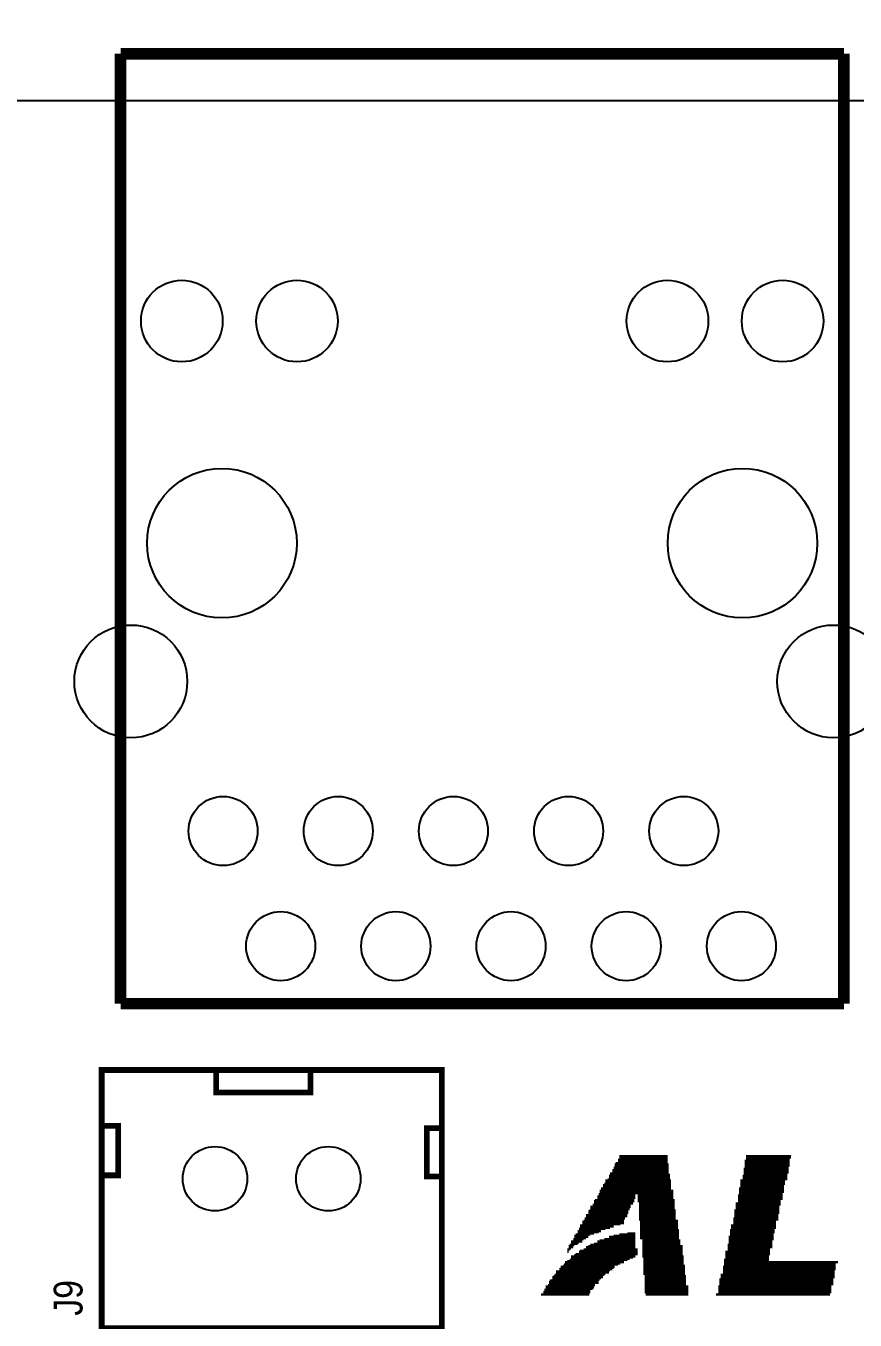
# Model space of a CAD drawing. Extents: x -19 to 132, y -1 to 107.
# Drawn here: x 21.23 to 39.52, y 58.1 to 86.65 of the extents above; entities that cross this region are included whole.
import ezdxf

# ---------------------------------------------------------------- set-up
doc = ezdxf.new("R2010")
doc.units = 0
doc.header["$MEASUREMENT"] = 0
doc.layers.get('0').update_dxf_attribs({"linetype": 'CONTINUOUS'})
doc.layers.get('Defpoints').update_dxf_attribs({"linetype": 'CONTINUOUS'})
for name, color, linetype in [('BG_OUTLINE', 130, 'CONTINUOUS'), ('MA_PEN3', 130, 'CONTINUOUS'), ('PG_SILKSCREEN_TOP', 4, 'CONTINUOUS'), ('PIN_TOP', 134, 'CONTINUOUS'), ('RD_SILKSCREEN_TOP', 130, 'CONTINUOUS')]:
    doc.layers.add(name, color=color, linetype=linetype)
doc.dimstyles.get("Standard").update_dxf_attribs({"dimtxt": 0.18, "dimasz": 0.18, "dimexe": 0.18, "dimexo": 0.0625, "dimgap": 0.09, "dimtad": 0, "dimtih": 1, "dimtoh": 1, "dimdec": 4, "dimzin": 0, "dimdsep": 46, "dimtxsty": 'STANDARD', "dimcen": 0.09, "dimadec": 0, "dimazin": 0, "dimtfac": 1, "dimtdec": 4, "dimtofl": 0, "dimtmove": 0, "dimatfit": 3, "dimfxl": 1, "dimtolj": 1, "dimtzin": 0, "dimarcsym": 0})

# ---------------------------------------------------------------- blocks, each defined once
blk = doc.blocks.new('*D8')
at = {"color": 0, "linetype": 'Continuous', "lineweight": -2, "transparency": 16777216}
for p, q in [((4.445, 80.631), (4.445, 94.272)), ((95.555, 80.631), (95.555, 94.272))]:
    blk.add_line(p, q, dxfattribs=at)
at = {"color": 0, "linetype": 'Continuous', "lineweight": -3, "transparency": 16777216}
for p, q in [((12.445, 94.092), (42.41, 94.092)), ((87.555, 94.092), (57.59, 94.092))]:
    blk.add_line(p, q, dxfattribs=at)
at = {"color": 0, "linetype": 'Continuous', "transparency": 16777216}
for points in [[(12.445, 95.426), (12.445, 92.759), (4.445, 94.092)], [(87.555, 95.426), (87.555, 92.759), (95.555, 94.092)]]:
    blk.add_solid(points, dxfattribs=at)
at = {"layer": 'Defpoints', "color": 0, "linetype": 'Continuous', "transparency": 16777216}
for p in [(95.555, 94.092), (4.445, 80.569), (95.555, 80.569)]:
    blk.add_point(p, dxfattribs=at)
at = {"color": 0, "linetype": 'Continuous', "transparency": 16777216, "insert": (50, 94.092), "char_height": 3, "attachment_point": 5}
blk.add_mtext('\\A1;91.11mm', dxfattribs=at)
blk = doc.blocks.new('*D11')
at = {"color": 0, "linetype": 'Continuous', "lineweight": -2, "transparency": 16777216}
for p, q in [((0, 85.063), (0, 105.246)), ((100, 85.063), (100, 105.246)), ((8, 105.066), (40.91, 105.066)), ((92, 105.066), (59.09, 105.066))]:
    blk.add_line(p, q, dxfattribs=at)
at = {"color": 0, "linetype": 'Continuous', "transparency": 16777216}
for points in [[(8, 106.4), (8, 103.733), (0, 105.066)], [(92, 106.4), (92, 103.733), (100, 105.066)]]:
    blk.add_solid(points, dxfattribs=at)
at = {"layer": 'Defpoints', "color": 0, "linetype": 'Continuous', "transparency": 16777216}
for p in [(100, 105.066), (0, 85), (100, 85)]:
    blk.add_point(p, dxfattribs=at)
at = {"color": 0, "linetype": 'Continuous', "transparency": 16777216, "insert": (50, 105.066), "char_height": 3, "attachment_point": 5}
blk.add_mtext('\\A1;100.00mm', dxfattribs=at)

msp = doc.modelspace()

# ---------------------------------------------------------------- linework, layer by layer
at = {"layer": 'BG_OUTLINE'}
msp.add_lwpolyline([(0, 0), (0, 85.000008), (99.9998, 85.000008), (99.9998, 0)], close=True, dxfattribs=at)
at = {"layer": 'MA_PEN3', "const_width": 0.0254}
for points in [[(34.3154, 61.722), (35.3822, 61.722)], [(34.3154, 61.6966), (35.3822, 61.6966)], [(34.3154, 61.6712), (35.3822, 61.6712)], [(37.1094, 61.722), (38.1, 61.722)], [(37.1094, 61.6966), (38.1, 61.6966)], [(37.1094, 61.6712), (38.1, 61.6712)], [(34.163, 61.4172), (35.4076, 61.4172)], [(34.163, 61.3918), (35.4076, 61.3918)], [(34.1884, 61.468), (35.4076, 61.468)], [(34.1884, 61.4426), (35.4076, 61.4426)], [(34.2138, 61.5442), (35.4076, 61.5442)], [(34.2138, 61.5188), (35.4076, 61.5188)], [(34.2138, 61.4934), (35.4076, 61.4934)], [(34.2392, 61.5696), (35.3822, 61.5696)], [(34.29, 61.6458), (35.3822, 61.6458)], [(34.29, 61.6204), (35.3822, 61.6204)], [(34.29, 61.595), (35.3822, 61.595)], [(37.0586, 61.4426), (38.0492, 61.4426)], [(37.0586, 61.4172), (38.0492, 61.4172)], [(37.0586, 61.3918), (38.0492, 61.3918)], [(37.084, 61.6204), (38.0746, 61.6204)], [(37.084, 61.595), (38.0746, 61.595)], [(37.084, 61.5696), (38.0746, 61.5696)], [(37.084, 61.5442), (38.0746, 61.5442)], [(37.084, 61.5188), (38.0746, 61.5188)], [(37.084, 61.4934), (38.0746, 61.4934)], [(37.084, 61.468), (38.0492, 61.468)], [(37.1094, 61.6458), (38.0746, 61.6458)], [(33.9598, 61.087), (35.4584, 61.087)], [(33.9852, 61.1124), (35.4584, 61.1124)], [(34.0106, 61.1886), (35.4584, 61.1886)], [(34.0106, 61.1632), (35.4584, 61.1632)], [(34.0106, 61.1378), (35.4584, 61.1378)], [(34.0614, 61.214), (35.433, 61.214)], [(34.0868, 61.2902), (35.433, 61.2902)], [(34.0868, 61.2648), (35.433, 61.2648)], [(34.0868, 61.2394), (35.433, 61.2394)], [(34.1122, 61.341), (35.4076, 61.341)], [(34.1122, 61.3156), (35.433, 61.3156)], [(34.163, 61.3664), (35.4076, 61.3664)], [(36.9824, 61.1886), (38.0238, 61.1886)], [(36.9824, 61.1632), (37.973, 61.1632)], [(36.9824, 61.1378), (37.973, 61.1378)], [(36.9824, 61.1124), (37.973, 61.1124)], [(36.9824, 61.087), (37.973, 61.087)], [(37.0332, 61.2902), (38.0238, 61.2902)], [(37.0332, 61.2648), (38.0238, 61.2648)], [(37.0332, 61.2394), (38.0238, 61.2394)], [(37.0332, 61.214), (38.0238, 61.214)], [(37.0586, 61.3664), (38.0492, 61.3664)], [(37.0586, 61.341), (38.0492, 61.341)], [(37.0586, 61.3156), (38.0238, 61.3156)], [(33.8328, 60.833), (34.671, 60.833)], [(33.8328, 60.8076), (34.671, 60.8076)], [(33.8582, 60.8838), (35.5092, 60.8838)], [(33.8582, 60.8584), (34.671, 60.8584)], [(33.8836, 60.96), (35.5092, 60.96)], [(33.8836, 60.9346), (35.5092, 60.9346)], [(33.8836, 60.9092), (35.5092, 60.9092)], [(33.909, 61.0108), (35.4584, 61.0108)], [(33.909, 60.9854), (35.4584, 60.9854)], [(33.9598, 61.0616), (35.4584, 61.0616)], [(33.9598, 61.0362), (35.4584, 61.0362)], [(34.7218, 60.8584), (35.5092, 60.8584)], [(34.7218, 60.833), (35.5092, 60.833)], [(34.7218, 60.8076), (35.5092, 60.8076)], [(36.9316, 60.8584), (37.9222, 60.8584)], [(36.9316, 60.833), (37.9222, 60.833)], [(36.9316, 60.8076), (37.9222, 60.8076)], [(36.957, 61.0108), (37.9476, 61.0108)], [(36.957, 60.9854), (37.9476, 60.9854)], [(36.957, 60.96), (37.9476, 60.96)], [(36.957, 60.9346), (37.9476, 60.9346)], [(36.957, 60.9092), (37.9476, 60.9092)], [(36.957, 60.8838), (37.9222, 60.8838)], [(36.9824, 61.0616), (37.9476, 61.0616)], [(36.9824, 61.0362), (37.9476, 61.0362)], [(33.655, 60.5282), (34.544, 60.5282)], [(33.6804, 60.6044), (34.5694, 60.6044)], [(33.6804, 60.579), (34.5694, 60.579)], [(33.6804, 60.5536), (34.544, 60.5536)], [(33.7312, 60.6552), (34.6202, 60.6552)], [(33.7312, 60.6298), (34.5694, 60.6298)], [(33.7566, 60.7314), (34.6456, 60.7314)], [(33.7566, 60.706), (34.6456, 60.706)], [(33.7566, 60.6806), (34.6202, 60.6806)], [(33.782, 60.7568), (34.6456, 60.7568)], [(33.8328, 60.7822), (34.671, 60.7822)], [(34.7218, 60.7822), (35.5092, 60.7822)], [(34.7218, 60.7568), (35.5346, 60.7568)], [(34.7218, 60.7314), (35.5346, 60.7314)], [(34.7218, 60.706), (35.5346, 60.706)], [(34.7472, 60.6806), (35.5346, 60.6806)], [(34.7472, 60.6552), (35.5346, 60.6552)], [(34.7472, 60.6298), (35.5346, 60.6298)], [(34.7472, 60.6044), (35.5346, 60.6044)], [(34.7472, 60.579), (35.5346, 60.579)], [(34.7472, 60.5536), (35.5346, 60.5536)], [(34.7472, 60.5282), (35.56, 60.5282)], [(36.8554, 60.5282), (37.846, 60.5282)], [(36.8808, 60.6806), (37.8714, 60.6806)], [(36.8808, 60.6552), (37.8714, 60.6552)], [(36.8808, 60.6298), (37.8714, 60.6298)], [(36.8808, 60.6044), (37.846, 60.6044)], [(36.8808, 60.579), (37.846, 60.579)], [(36.8808, 60.5536), (37.846, 60.5536)], [(36.9316, 60.7822), (37.9222, 60.7822)], [(36.9316, 60.7568), (37.9222, 60.7568)], [(36.9316, 60.7314), (37.8714, 60.7314)], [(36.9316, 60.706), (37.8714, 60.706)], [(33.5026, 60.2742), (34.417, 60.2742)], [(33.5026, 60.2488), (34.417, 60.2488)], [(33.528, 60.2996), (34.417, 60.2996)], [(33.5534, 60.3504), (34.4424, 60.3504)], [(33.5534, 60.325), (34.4424, 60.325)], [(33.5788, 60.4266), (34.4932, 60.4266)], [(33.5788, 60.4012), (34.4932, 60.4012)], [(33.5788, 60.3758), (34.4932, 60.3758)], [(33.6296, 60.5028), (34.5186, 60.5028)], [(33.6296, 60.4774), (34.5186, 60.4774)], [(33.6296, 60.452), (34.5186, 60.452)], [(34.7472, 60.5028), (35.56, 60.5028)], [(34.7472, 60.4774), (35.56, 60.4774)], [(34.7472, 60.452), (35.56, 60.452)], [(34.7472, 60.4266), (35.56, 60.4266)], [(34.7472, 60.4012), (35.56, 60.4012)], [(34.7472, 60.3758), (35.56, 60.3758)], [(34.7472, 60.3504), (35.56, 60.3504)], [(34.7472, 60.325), (35.56, 60.325)], [(34.7472, 60.2996), (35.6108, 60.2996)], [(34.7726, 60.2742), (35.6108, 60.2742)], [(34.7726, 60.2488), (35.6108, 60.2488)], [(36.83, 60.3504), (37.8206, 60.3504)], [(36.83, 60.325), (37.8206, 60.325)], [(36.83, 60.2996), (37.8206, 60.2996)], [(36.83, 60.2742), (37.7698, 60.2742)], [(36.83, 60.2488), (37.7698, 60.2488)], [(36.8554, 60.5028), (37.846, 60.5028)], [(36.8554, 60.4774), (37.846, 60.4774)], [(36.8554, 60.452), (37.846, 60.452)], [(36.8554, 60.4266), (37.8206, 60.4266)], [(36.8554, 60.4012), (37.8206, 60.4012)], [(36.8554, 60.3758), (37.8206, 60.3758)], [(33.3248, 59.9694), (33.6804, 59.9694)], [(33.3248, 59.944), (33.6296, 59.944)], [(33.3502, 59.9948), (33.7566, 59.9948)], [(33.401, 60.071), (33.909, 60.071)], [(33.401, 60.0456), (33.909, 60.0456)], [(33.401, 60.0202), (33.8582, 60.0202)], [(33.4264, 60.1218), (34.1122, 60.1218)], [(33.4264, 60.0964), (34.0106, 60.0964)], [(33.4518, 60.198), (34.3408, 60.198)], [(33.4518, 60.1726), (34.1884, 60.1726)], [(33.4518, 60.1472), (34.1884, 60.1472)], [(33.5026, 60.2234), (34.417, 60.2234)], [(34.0868, 59.944), (34.671, 59.944)], [(34.1884, 59.9694), (34.671, 59.9694)], [(34.3154, 59.9948), (34.671, 59.9948)], [(34.4932, 60.0202), (34.671, 60.0202)], [(34.7726, 60.2234), (35.6108, 60.2234)], [(34.7726, 60.198), (35.6108, 60.198)], [(34.7726, 60.1726), (35.6108, 60.1726)], [(34.7726, 60.1472), (35.6108, 60.1472)], [(34.7726, 60.1218), (35.6108, 60.1218)], [(34.7726, 60.0964), (35.6362, 60.0964)], [(34.7726, 60.071), (35.6362, 60.071)], [(34.7726, 60.0456), (35.6362, 60.0456)], [(34.7726, 60.0202), (35.6362, 60.0202)], [(34.7726, 59.9948), (35.6362, 59.9948)], [(34.7726, 59.9694), (35.6362, 59.9694)], [(34.7726, 59.944), (35.6362, 59.944)], [(36.7284, 59.944), (37.719, 59.944)], [(36.7538, 60.0964), (37.7444, 60.0964)], [(36.7538, 60.071), (37.7444, 60.071)], [(36.7538, 60.0456), (37.7444, 60.0456)], [(36.7538, 60.0202), (37.7444, 60.0202)], [(36.7538, 59.9948), (37.719, 59.9948)], [(36.7538, 59.9694), (37.719, 59.9694)], [(36.7792, 60.198), (37.7698, 60.198)], [(36.7792, 60.1726), (37.7698, 60.1726)], [(36.7792, 60.1472), (37.7698, 60.1472)], [(36.7792, 60.1218), (37.7698, 60.1218)], [(36.83, 60.2234), (37.7698, 60.2234)], [(33.1724, 59.6646), (33.2486, 59.6646)], [(33.1978, 59.7408), (33.3248, 59.7408)], [(33.1978, 59.7154), (33.2994, 59.7154)], [(33.1978, 59.69), (33.2994, 59.69)], [(33.2232, 59.7662), (33.401, 59.7662)], [(33.2486, 59.8424), (33.5026, 59.8424)], [(33.2486, 59.817), (33.5026, 59.817)], [(33.2486, 59.7916), (33.4264, 59.7916)], [(33.2994, 59.8932), (33.5788, 59.8932)], [(33.2994, 59.8678), (33.528, 59.8678)], [(33.3248, 59.9186), (33.6296, 59.9186)], [(33.528, 59.6646), (34.7218, 59.6646)], [(33.5788, 59.7154), (34.671, 59.7154)], [(33.5788, 59.69), (34.671, 59.69)], [(33.6296, 59.7408), (34.671, 59.7408)], [(33.6804, 59.7662), (34.671, 59.7662)], [(33.7566, 59.7916), (34.671, 59.7916)], [(33.8328, 59.8424), (34.671, 59.8424)], [(33.8328, 59.817), (34.671, 59.817)], [(33.8836, 59.8678), (34.671, 59.8678)], [(33.9852, 59.8932), (34.671, 59.8932)], [(34.0868, 59.9186), (34.671, 59.9186)], [(34.7726, 59.9186), (35.6362, 59.9186)], [(34.7726, 59.8932), (35.6362, 59.8932)], [(34.8234, 59.8678), (35.6616, 59.8678)], [(34.8234, 59.8424), (35.6616, 59.8424)], [(34.8234, 59.817), (35.6616, 59.817)], [(34.8234, 59.7916), (35.6616, 59.7916)], [(34.8234, 59.7662), (35.6616, 59.7662)], [(34.8234, 59.7408), (35.7124, 59.7408)], [(34.8234, 59.7154), (35.7124, 59.7154)], [(34.8234, 59.69), (35.7124, 59.69)], [(34.8234, 59.6646), (35.7124, 59.6646)], [(36.703, 59.7662), (37.6936, 59.7662)], [(36.703, 59.7408), (37.6936, 59.7408)], [(36.703, 59.7154), (37.6936, 59.7154)], [(36.703, 59.69), (37.6936, 59.69)], [(36.703, 59.6646), (37.6428, 59.6646)], [(36.7284, 59.9186), (37.719, 59.9186)], [(36.7284, 59.8932), (37.719, 59.8932)], [(36.7284, 59.8678), (37.719, 59.8678)], [(36.7284, 59.8424), (37.6936, 59.8424)], [(36.7284, 59.817), (37.6936, 59.817)], [(36.7284, 59.7916), (37.6936, 59.7916)], [(33.1216, 59.3852), (34.417, 59.3852)], [(33.1724, 59.6392), (33.2232, 59.6392)], [(33.1724, 59.6138), (33.1978, 59.6138)], [(33.1724, 59.5884), (33.1978, 59.5884)], [(33.1724, 59.4106), (34.4932, 59.4106)], [(33.2232, 59.436), (34.544, 59.436)], [(33.2486, 59.5122), (34.671, 59.5122)], [(33.2486, 59.4868), (34.671, 59.4868)], [(33.2486, 59.4614), (34.6202, 59.4614)], [(33.3248, 59.5376), (34.7218, 59.5376)], [(33.3502, 59.563), (34.7218, 59.563)], [(33.4264, 59.6138), (34.7218, 59.6138)], [(33.4264, 59.5884), (34.7218, 59.5884)], [(33.4518, 59.6392), (34.7218, 59.6392)], [(34.8234, 59.6392), (35.7124, 59.6392)], [(34.8234, 59.6138), (35.7124, 59.6138)], [(34.8234, 59.5884), (35.7124, 59.5884)], [(34.8234, 59.563), (35.7124, 59.563)], [(34.8234, 59.5376), (35.7124, 59.5376)], [(34.8234, 59.5122), (35.7378, 59.5122)], [(34.8234, 59.4868), (35.7378, 59.4868)], [(34.8488, 59.4614), (35.7378, 59.4614)], [(34.8488, 59.436), (35.7378, 59.436)], [(34.8488, 59.4106), (35.7378, 59.4106)], [(34.8488, 59.3852), (35.7378, 59.3852)], [(36.6268, 59.436), (37.6174, 59.436)], [(36.6268, 59.4106), (37.6174, 59.4106)], [(36.6268, 59.3852), (39.1414, 59.3852)], [(36.6522, 59.6138), (37.6428, 59.6138)], [(36.6522, 59.5884), (37.6428, 59.5884)], [(36.6522, 59.563), (37.6428, 59.563)], [(36.6522, 59.5376), (37.6428, 59.5376)], [(36.6522, 59.5122), (37.6174, 59.5122)], [(36.6522, 59.4868), (37.6174, 59.4868)], [(36.6522, 59.4614), (37.6174, 59.4614)], [(36.703, 59.6392), (37.6428, 59.6392)], [(32.893, 59.1058), (34.0106, 59.1058)], [(32.9184, 59.182), (34.1122, 59.182)], [(32.9184, 59.1566), (34.0868, 59.1566)], [(32.9184, 59.1312), (34.0868, 59.1312)], [(32.9946, 59.2328), (34.1884, 59.2328)], [(32.9946, 59.2074), (34.163, 59.2074)], [(33.02, 59.2836), (34.2138, 59.2836)], [(33.02, 59.2582), (34.2138, 59.2582)], [(33.0708, 59.309), (34.29, 59.309)], [(33.0962, 59.3344), (34.3408, 59.3344)], [(33.1216, 59.3598), (34.417, 59.3598)], [(34.8488, 59.3598), (35.7378, 59.3598)], [(34.8488, 59.3344), (35.7378, 59.3344)], [(34.8488, 59.309), (35.7632, 59.309)], [(34.8488, 59.2836), (35.7632, 59.2836)], [(34.8488, 59.2582), (35.7632, 59.2582)], [(34.8488, 59.2328), (35.7632, 59.2328)], [(34.8488, 59.2074), (35.7632, 59.2074)], [(34.8488, 59.182), (35.7632, 59.182)], [(34.8488, 59.1566), (35.7632, 59.1566)], [(34.8488, 59.1312), (35.7632, 59.1312)], [(34.8488, 59.1058), (35.7632, 59.1058)], [(36.5506, 59.1058), (39.0652, 59.1058)], [(36.6014, 59.2836), (39.0906, 59.2836)], [(36.6014, 59.2582), (39.0906, 59.2582)], [(36.6014, 59.2328), (39.0906, 59.2328)], [(36.6014, 59.2074), (39.0906, 59.2074)], [(36.6014, 59.182), (39.0652, 59.182)], [(36.6014, 59.1566), (39.0652, 59.1566)], [(36.6014, 59.1312), (39.0652, 59.1312)], [(36.6268, 59.3598), (39.1414, 59.3598)], [(36.6268, 59.3344), (39.0906, 59.3344)], [(36.6268, 59.309), (39.0906, 59.309)], [(32.6898, 58.8518), (33.782, 58.8518)], [(32.6898, 58.8264), (33.7566, 58.8264)], [(32.7406, 58.8772), (33.782, 58.8772)], [(32.766, 58.9534), (33.8582, 58.9534)], [(32.766, 58.928), (33.8582, 58.928)], [(32.766, 58.9026), (33.8582, 58.9026)], [(32.7914, 58.9788), (33.8836, 58.9788)], [(32.8422, 59.055), (33.9598, 59.055)], [(32.8422, 59.0296), (33.9598, 59.0296)], [(32.8422, 59.0042), (33.909, 59.0042)], [(32.8676, 59.0804), (33.9852, 59.0804)], [(34.8742, 59.0804), (35.7886, 59.0804)], [(34.8742, 59.055), (35.7886, 59.055)], [(34.8742, 59.0296), (35.7886, 59.0296)], [(34.8742, 59.0042), (35.7886, 59.0042)], [(34.8742, 58.9788), (35.7886, 58.9788)], [(34.8742, 58.9534), (35.7886, 58.9534)], [(34.8742, 58.928), (35.7886, 58.928)], [(34.8742, 58.9026), (35.7886, 58.9026)], [(34.8742, 58.8772), (35.7886, 58.8772)], [(34.8742, 58.8518), (35.8394, 58.8518)], [(34.8742, 58.8264), (35.8394, 58.8264)], [(36.4998, 58.8518), (38.989, 58.8518)], [(36.4998, 58.8264), (38.989, 58.8264)], [(36.5252, 59.0042), (39.0398, 59.0042)], [(36.5252, 58.9788), (39.0398, 58.9788)], [(36.5252, 58.9534), (39.0398, 58.9534)], [(36.5252, 58.928), (39.0398, 58.928)], [(36.5252, 58.9026), (39.0398, 58.9026)], [(36.5252, 58.8772), (39.0398, 58.8772)], [(36.5506, 59.0804), (39.0652, 59.0804)], [(36.5506, 59.055), (39.0652, 59.055)], [(36.5506, 59.0296), (39.0652, 59.0296)], [(32.5882, 58.674), (33.655, 58.674)], [(32.5882, 58.6486), (33.655, 58.6486)], [(32.639, 58.7248), (33.6804, 58.7248)], [(32.639, 58.6994), (33.6804, 58.6994)], [(32.6644, 58.7756), (33.7312, 58.7756)], [(32.6644, 58.7502), (33.6804, 58.7502)], [(32.6898, 58.801), (33.7566, 58.801)], [(34.8742, 58.801), (35.8394, 58.801)], [(34.8742, 58.7756), (35.8394, 58.7756)], [(34.8742, 58.7502), (35.8394, 58.7502)], [(34.8742, 58.7248), (35.8394, 58.7248)], [(34.8742, 58.6994), (35.8394, 58.6994)], [(34.8996, 58.674), (35.8394, 58.674)], [(34.8996, 58.6486), (35.8394, 58.6486)], [(36.449, 58.674), (38.9636, 58.674)], [(36.449, 58.6486), (38.9636, 58.6486)], [(36.4998, 58.801), (38.989, 58.801)], [(36.4998, 58.7756), (38.989, 58.7756)], [(36.4998, 58.7502), (38.989, 58.7502)], [(36.4998, 58.7248), (38.989, 58.7248)], [(36.4998, 58.6994), (38.989, 58.6994)]]:
    msp.add_lwpolyline(points, dxfattribs=at)
at = {"layer": 'PG_SILKSCREEN_TOP'}
for points, const_width in [([(39.268908, 86.0298), (23.317708, 86.0298)], 0.254), ([(23.317708, 86.0298), (23.317708, 65.0748)], 0.254), ([(39.268908, 65.0748), (39.268908, 86.0298)], 0.254), ([(23.317708, 65.0748), (39.268908, 65.0748)], 0.254), ([(25.4254, 63.5762), (25.4254, 63.119), (27.5082, 63.119), (27.5082, 63.6016)], 0.127), ([(22.9362, 62.3824), (23.2664, 62.3824), (23.2664, 61.2902), (22.9108, 61.2902)], 0.127), ([(30.3784, 62.3316), (30.0736, 62.3316), (30.0736, 61.2648), (30.353, 61.2648)], 0.127)]:
    msp.add_lwpolyline(points, dxfattribs=dict(at, const_width=const_width))
at = {"layer": 'PG_SILKSCREEN_TOP', "const_width": 0.127}
msp.add_lwpolyline([(22.899903, 63.613995), (30.39999, 63.613995), (30.39999, 57.914007), (22.899903, 57.914007)], close=True, dxfattribs=at)
at = {"layer": 'PIN_TOP'}
for centre, radius in [((24.668201, 80.134689), 0.900049), ((27.208201, 80.134689), 0.900049), ((35.378111, 80.134689), 0.900049), ((37.918111, 80.134689), 0.900049), ((25.553187, 75.2348), 1.649997), ((37.0332, 75.2348), 1.649997), ((23.543311, 72.184793), 1.2446), ((39.043102, 72.184793), 1.2446), ((25.578308, 68.8848), 0.762), ((28.118308, 68.8848), 0.762), ((30.658308, 68.8848), 0.762), ((33.198308, 68.8848), 0.762), ((35.738308, 68.8848), 0.762), ((26.848308, 66.3448), 0.762), ((29.388308, 66.3448), 0.762), ((31.928308, 66.3448), 0.762), ((34.468308, 66.3448), 0.762), ((37.008308, 66.3448), 0.762), ((25.4, 61.214), 0.7112), ((27.900097, 61.214), 0.7112)]:
    msp.add_circle(centre, radius, dxfattribs=at)

# ---------------------------------------------------------------- texts
at = {"layer": 'RD_SILKSCREEN_TOP', "width": 0.88}
msp.add_text('J9', height=0.635, rotation=90, dxfattribs=at).set_placement((22.479, 58.1914))

# ---------------------------------------------------------------- dimensions: what is measured, and where the dimension line sits
at = {"linetype": 'Continuous'}
for base, p1, p2, override, picture, middle in [((99.9998, 105.066494), (0, 85.000008), (99.9998, 85.000008), {"dimtxt": 3, "dimasz": 8, "dimdec": 2, "dimpost": 'mm'}, '*D11', (49.9999, 105.066494)), ((95.5548, 94.092346), (4.445, 80.5688), (95.5548, 80.5688), {"dimtxt": 3, "dimasz": 8, "dimdec": 2, "dimrnd": 0, "dimpost": 'mm', "dimlwd": -3}, '*D8', (49.9999, 94.092346))]:
    dim = msp.add_linear_dim(base=base, p1=p1, p2=p2, dimstyle='Standard', override=override, dxfattribs=at)
    dim.commit()
    dim.dimension.update_dxf_attribs({"geometry": picture, "text_midpoint": middle})

doc.saveas('drawing.dxf')
